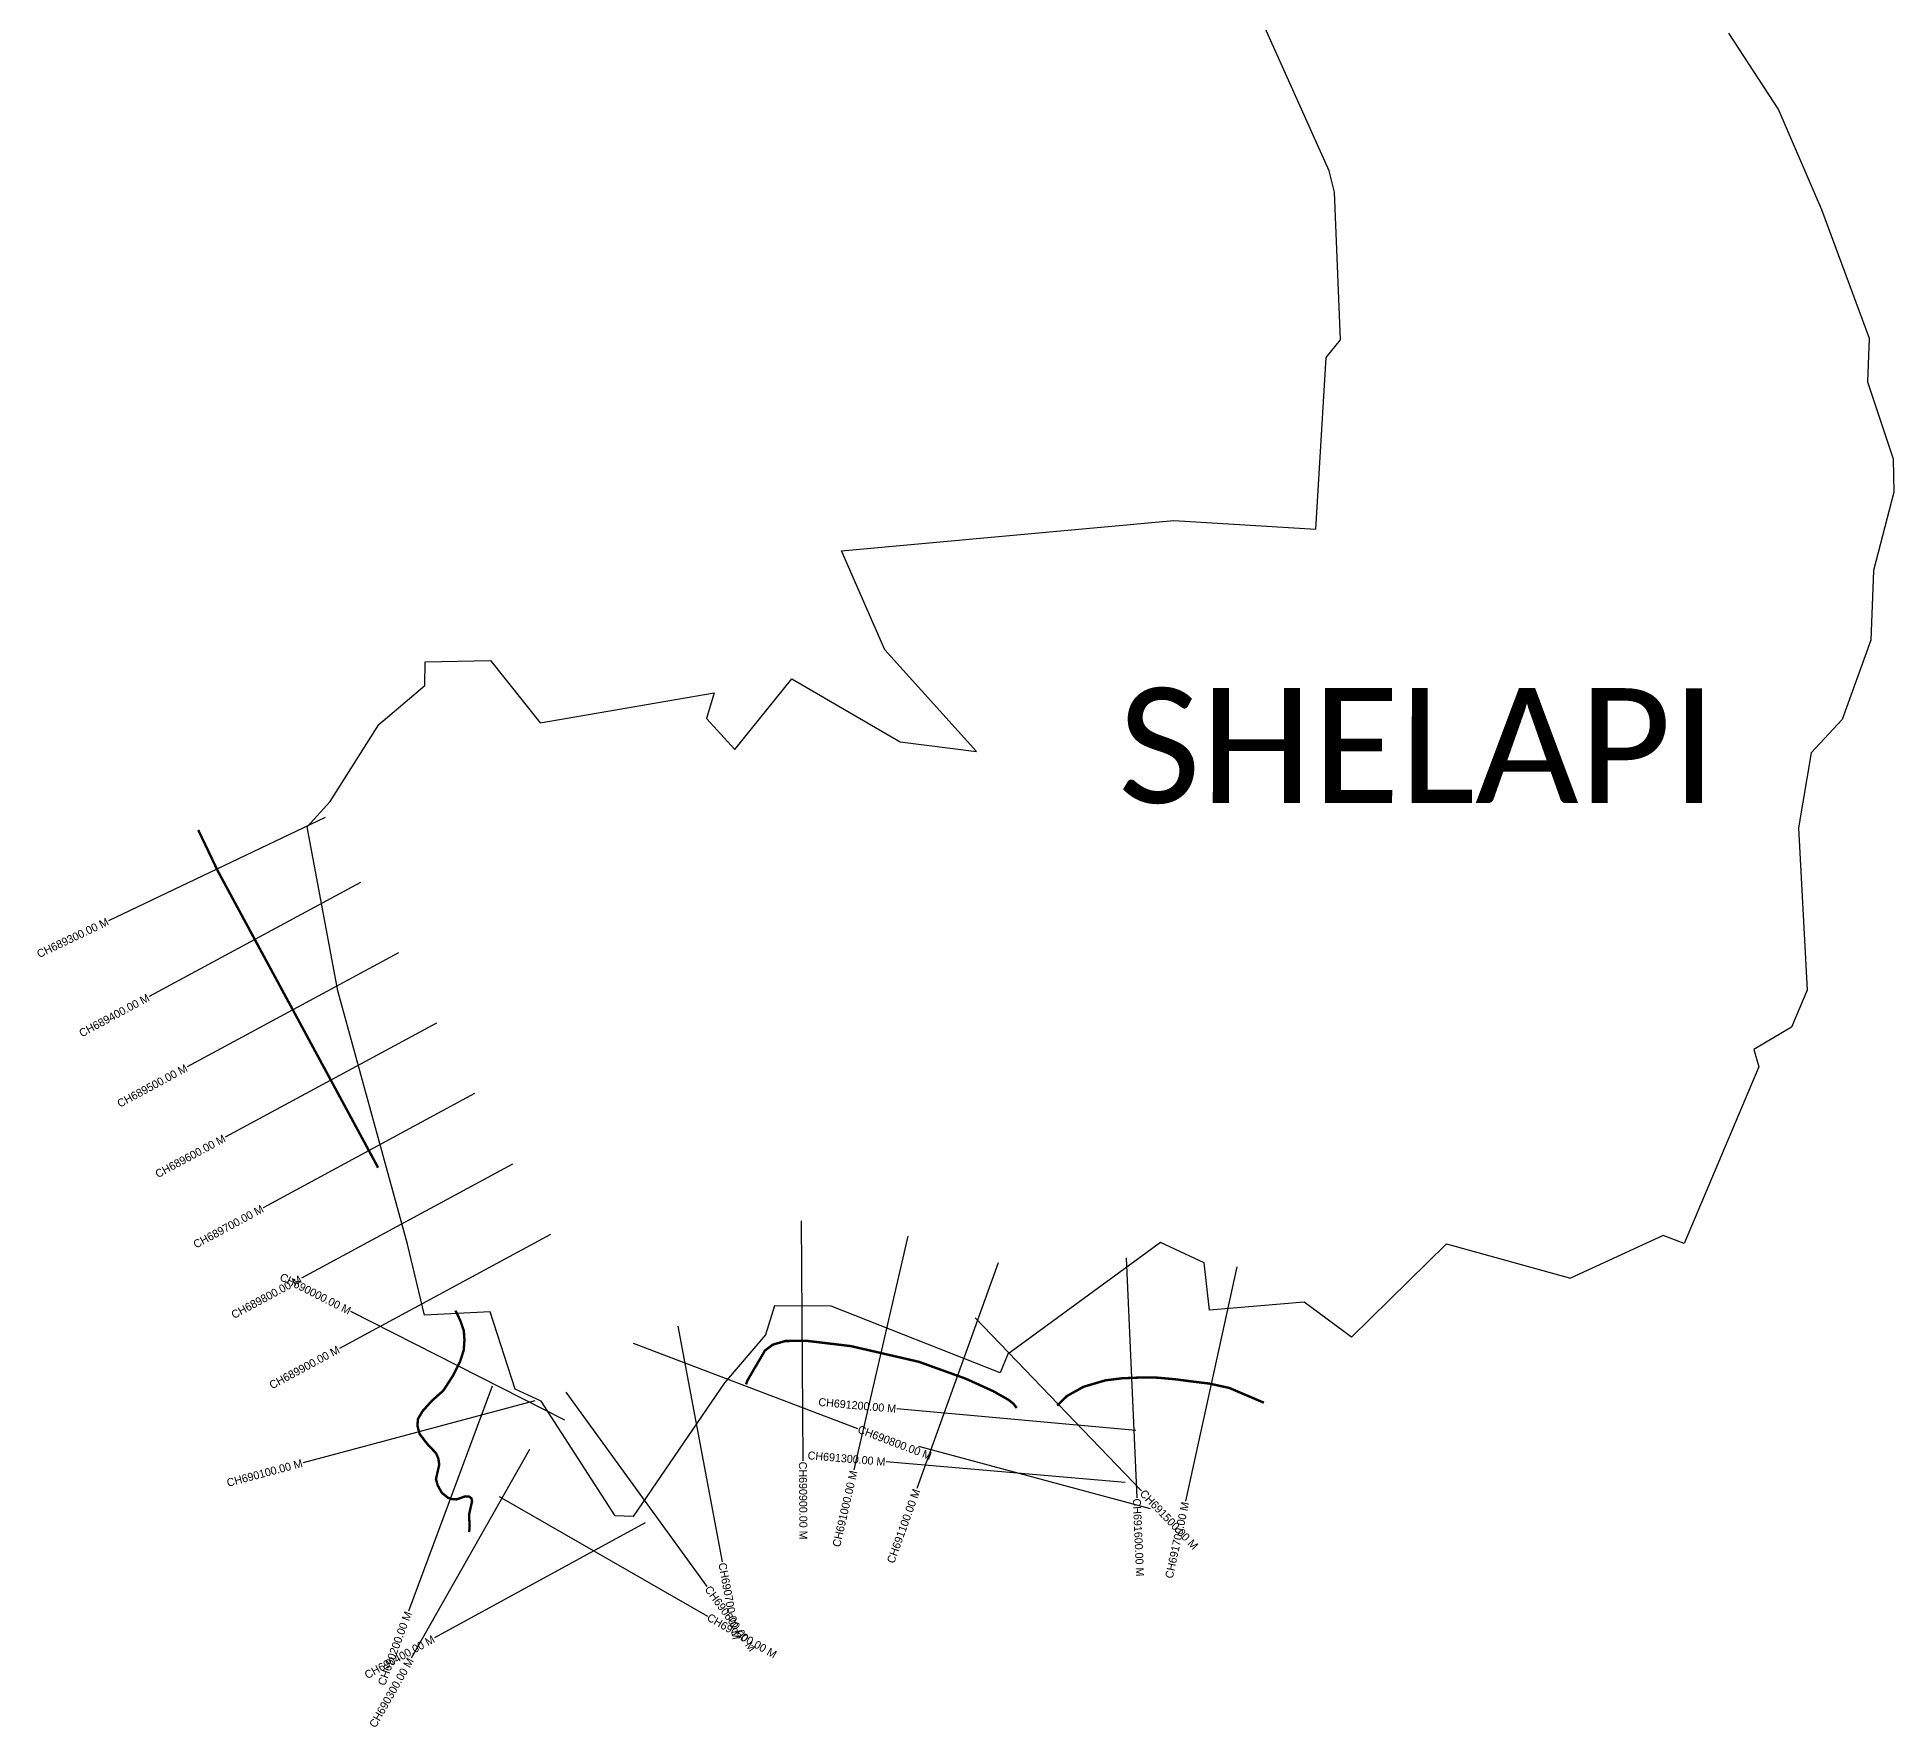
# Model space of a CAD drawing. Header units: metres. Extents: x 340059 to 343408, y 1762380 to 1766604.
# Drawn here: x 340059 to 342379, y 1762380 to 1764492 of the extents above; entities that cross this region are included whole.
import ezdxf
from ezdxf.enums import TextEntityAlignment as Align

# ---------------------------------------------------------------- set-up
doc = ezdxf.new("R2010")
doc.units = ezdxf.units.M
for name, color, linetype in [('CS', 134, 'Continuous'), ('CSMark', 6, 'Continuous'), ('NATURALLY PROTECTED', 3, 'Continuous'), ('VILLAGE NAME', 250, 'Continuous')]:
    doc.layers.add(name, color=color, linetype=linetype)

msp = doc.modelspace()

# ---------------------------------------------------------------- linework, layer by layer
at = {"color": 3}
for points in [[(341820.2, 1762983.8), (341701.4, 1762867.1), (341642.3, 1762911.1), (341523.6, 1762901.1), (341517.3, 1762960.2), (341462.5, 1762985.7), (341271.7, 1762846), (341262.2, 1762822.5), (341050.8, 1762905.9), (340980, 1762906.4), (340968.8, 1762870.3), (340917.5, 1762810.1), (340803.6, 1762643), (340781.1, 1762644), (340688.6, 1762787.4), (340656, 1762802.3), (340624.8, 1762899), (340542.6, 1762894.6), (340521.4, 1762983.6), (340434.4, 1763299.9), (340395.9, 1763505), (340424.7, 1763536.8), (340485.5, 1763632.8), (340543.1, 1763681.8), (340543.6, 1763711.1), (340625.2, 1763713), (340687.1, 1763635.1), (340904.8, 1763672.6), (340895, 1763640.3), (340930.6, 1763601.9), (341001.9, 1763690.1), (341137, 1763611.3), (341232.7, 1763599.1), (341118.1, 1763726.3), (341064, 1763850), (341479.4, 1763887.9), (341656.5, 1763877.1), (341669.6, 1764091.5), (341687.7, 1764113.7), (341680.2, 1764298.4), (341673.2, 1764324.9), (341516.7, 1764674.6)], [(342172.4, 1764496.9), (342234.9, 1764401.1), (342288.7, 1764276.8), (342348.5, 1764115.8), (342346.4, 1764061.2), (342378.2, 1763965), (342379.2, 1763923.4), (342353.6, 1763825.5), (342350.3, 1763738.4), (342314.4, 1763639), (342275.7, 1763597.7), (342259.8, 1763503.8), (342270.7, 1763300.9), (342251.4, 1763254.6), (342204.2, 1763226.8), (342210.4, 1763204.9), (342117.1, 1762984.1), (342090.9, 1762994.2), (341975, 1762940.8)], [(341820.2, 1762983.8), (341975, 1762940.8)]]:
    msp.add_lwpolyline(points, dxfattribs=at)
at = {"layer": 'CS'}
for p, q in [((340418.5, 1763516.8), (340147.8, 1763387.7)), ((340462.6, 1763435.5), (340198.6, 1763292.9)), ((340510.1, 1763347.6), (340246.2, 1763204.9)), ((340557.6, 1763259.6), (340293.7, 1763117)), ((340605.2, 1763171.6), (340341.2, 1763029)), ((340652.7, 1763083.6), (340388.8, 1762941)), ((340700.2, 1762995.6), (340436.3, 1762853)), ((341013.4, 1763012.5), (341015.6, 1762712.6)), ((341146.9, 1762993.5), (341079.4, 1762701.2)), ((341259.5, 1762960.2), (341158.2, 1762677.9)), ((341419.8, 1762966.2), (341432.9, 1762666.5)), ((341557.8, 1762955.2), (341493.9, 1762662.1)), ((340718.2, 1762763.4), (340450.7, 1762899.1)), ((340859.4, 1762881), (340914.6, 1762586.2)), ((341231, 1762891.4), (341438.8, 1762675)), ((340803.5, 1762859.5), (341084, 1762753)), ((340627.4, 1762806), (340522.8, 1762524.8)), ((340680.7, 1762787.7), (340390.9, 1762710.3)), ((340719.3, 1762798.3), (340895.7, 1762555.7)), ((341431.9, 1762750.7), (341133.1, 1762777.5)), ((340674.1, 1762726.9), (340525.9, 1762466)), ((341159.9, 1762731.1), (341449.5, 1762652.9)), ((341418.6, 1762685.6), (341119.7, 1762711.2)), ((340636.2, 1762668.1), (340896.3, 1762518.6)), ((340818.3, 1762635.1), (340555.1, 1762491.2))]:
    msp.add_line(p, q, dxfattribs=at)
at = {"layer": 'NATURALLY PROTECTED', "color": 2, "const_width": 3, "flags": 128}
for points in [[(340259.9, 1763501.1), (340284.1, 1763450.3), (340334, 1763357.9), (340390.1, 1763254.1), (340441.6, 1763158.8), (340484.7, 1763079)], [(340581.2, 1762900.4), (340583.9, 1762895.5), (340588, 1762886.4), (340591.8, 1762875.1), (340592.6, 1762863.3), (340591.7, 1762851), (340587.1, 1762836.5), (340578.6, 1762819.6), (340566.2, 1762800.4), (340551.8, 1762787.6), (340540, 1762774.4), (340534.5, 1762764.9), (340533.8, 1762756.5), (340536.5, 1762746.3), (340546.5, 1762733.3), (340557.1, 1762722.2), (340559.9, 1762715.8), (340561.1, 1762708), (340559.5, 1762700.8), (340557, 1762689.8), (340559.2, 1762681.9), (340564.4, 1762672.6), (340572, 1762666.5), (340577, 1762664.7), (340583, 1762664.5), (340588.4, 1762666.4), (340593.6, 1762668.2), (340598.5, 1762667.9), (340601.3, 1762665.8), (340602.1, 1762662.1), (340600.7, 1762655.8), (340598.3, 1762645), (340599.1, 1762631.2), (340598.5, 1762623.5)], [(340944.5, 1762808.2), (340946.3, 1762813.1), (340954.3, 1762826.8), (340962.1, 1762840), (340968.3, 1762850.6), (340978.1, 1762857.9), (340993.8, 1762862.4), (341020.6, 1762862.6), (341075.6, 1762856), (341160.5, 1762836.4), (341218.9, 1762815.4), (341253.3, 1762799.8), (341272.1, 1762789.2), (341278.8, 1762784), (341282.9, 1762778.6)], [(341333.3, 1762781.6), (341345.9, 1762793.8), (341366.4, 1762805.2), (341393.7, 1762813.2), (341414.4, 1762815.8), (341438.5, 1762816.8), (341458.3, 1762816.6), (341481.4, 1762814.5), (341507.6, 1762811.1), (341523.5, 1762809.2), (341548.6, 1762803.7), (341570.4, 1762794.4), (341591.8, 1762785.3)]]:
    msp.add_lwpolyline(points, dxfattribs=at)

# ---------------------------------------------------------------- texts
at = {"layer": 'CSMark'}
for s, rotation, p in [('CH689300.00 M', 25.4939, (340146.9, 1763387.3)), ('CH689400.00 M', 28.3828, (340197.7, 1763292.5)), ('CH689500.00 M', 28.3828, (340245.3, 1763204.5)), ('CH689600.00 M', 28.3828, (340292.8, 1763116.5)), ('CH689700.00 M', 28.3828, (340340.4, 1763028.5)), ('CH689800.00 M', 28.3828, (340387.9, 1762940.5)), ('CH690000.00 M', 333.1075, (340449.8, 1762899.5)), ('CH689900.00 M', 28.3828, (340435.4, 1762852.6)), ('CH691200.00 M', 354.8698, (341132.1, 1762777.6)), ('CH690100.00 M', 14.9469, (340389.9, 1762710)), ('CH691300.00 M', 355.1042, (341118.7, 1762711.3)), ('CH691000.00 M', 76.9926, (341079.1, 1762700.2)), ('CH691100.00 M', 70.2521, (341157.8, 1762676.9)), ('CH691700.00 M', 77.7104, (341493.7, 1762661.1)), ('CH690200.00 M', 69.5992, (340522.5, 1762523.8)), ('CH690400.00 M', 28.6634, (340554.2, 1762490.7)), ('CH690300.00 M', 60.39, (340525.4, 1762465.2))]:
    msp.add_text(s, height=10, rotation=rotation, dxfattribs=at).set_placement(p, align=Align.MIDDLE_RIGHT)
for s, rotation, p in [('CH690800.00 M', 339.204, (341084.9, 1762752.7)), ('CH690900.00 M', 270.4038, (341015.6, 1762711.6)), ('CH691600.00 M', 272.4882, (341432.9, 1762665.5)), ('CH691500.00 M', 313.8356, (341439.5, 1762674.3)), ('CH690700.00 M', 280.6156, (340914.8, 1762585.2)), ('CH690600.00 M', 306.0147, (340896.3, 1762554.9)), ('CH690500.00 M', 330.1111, (340897.2, 1762518.1))]:
    msp.add_text(s, height=10, rotation=rotation, dxfattribs=at).set_placement(p, align=Align.MIDDLE_LEFT)
at = {"layer": 'VILLAGE NAME', "insert": (341409.8, 1763678.6), "char_height": 143.7, "attachment_point": 1, "rotation": 359.9793}
msp.add_mtext_dynamic_manual_height_columns('{\\fCalibri|b0|i0|c0|p34;SHELAPI}', width=1418, gutter_width=718.5, heights=[0], dxfattribs=at)

doc.saveas('drawing.dxf')
